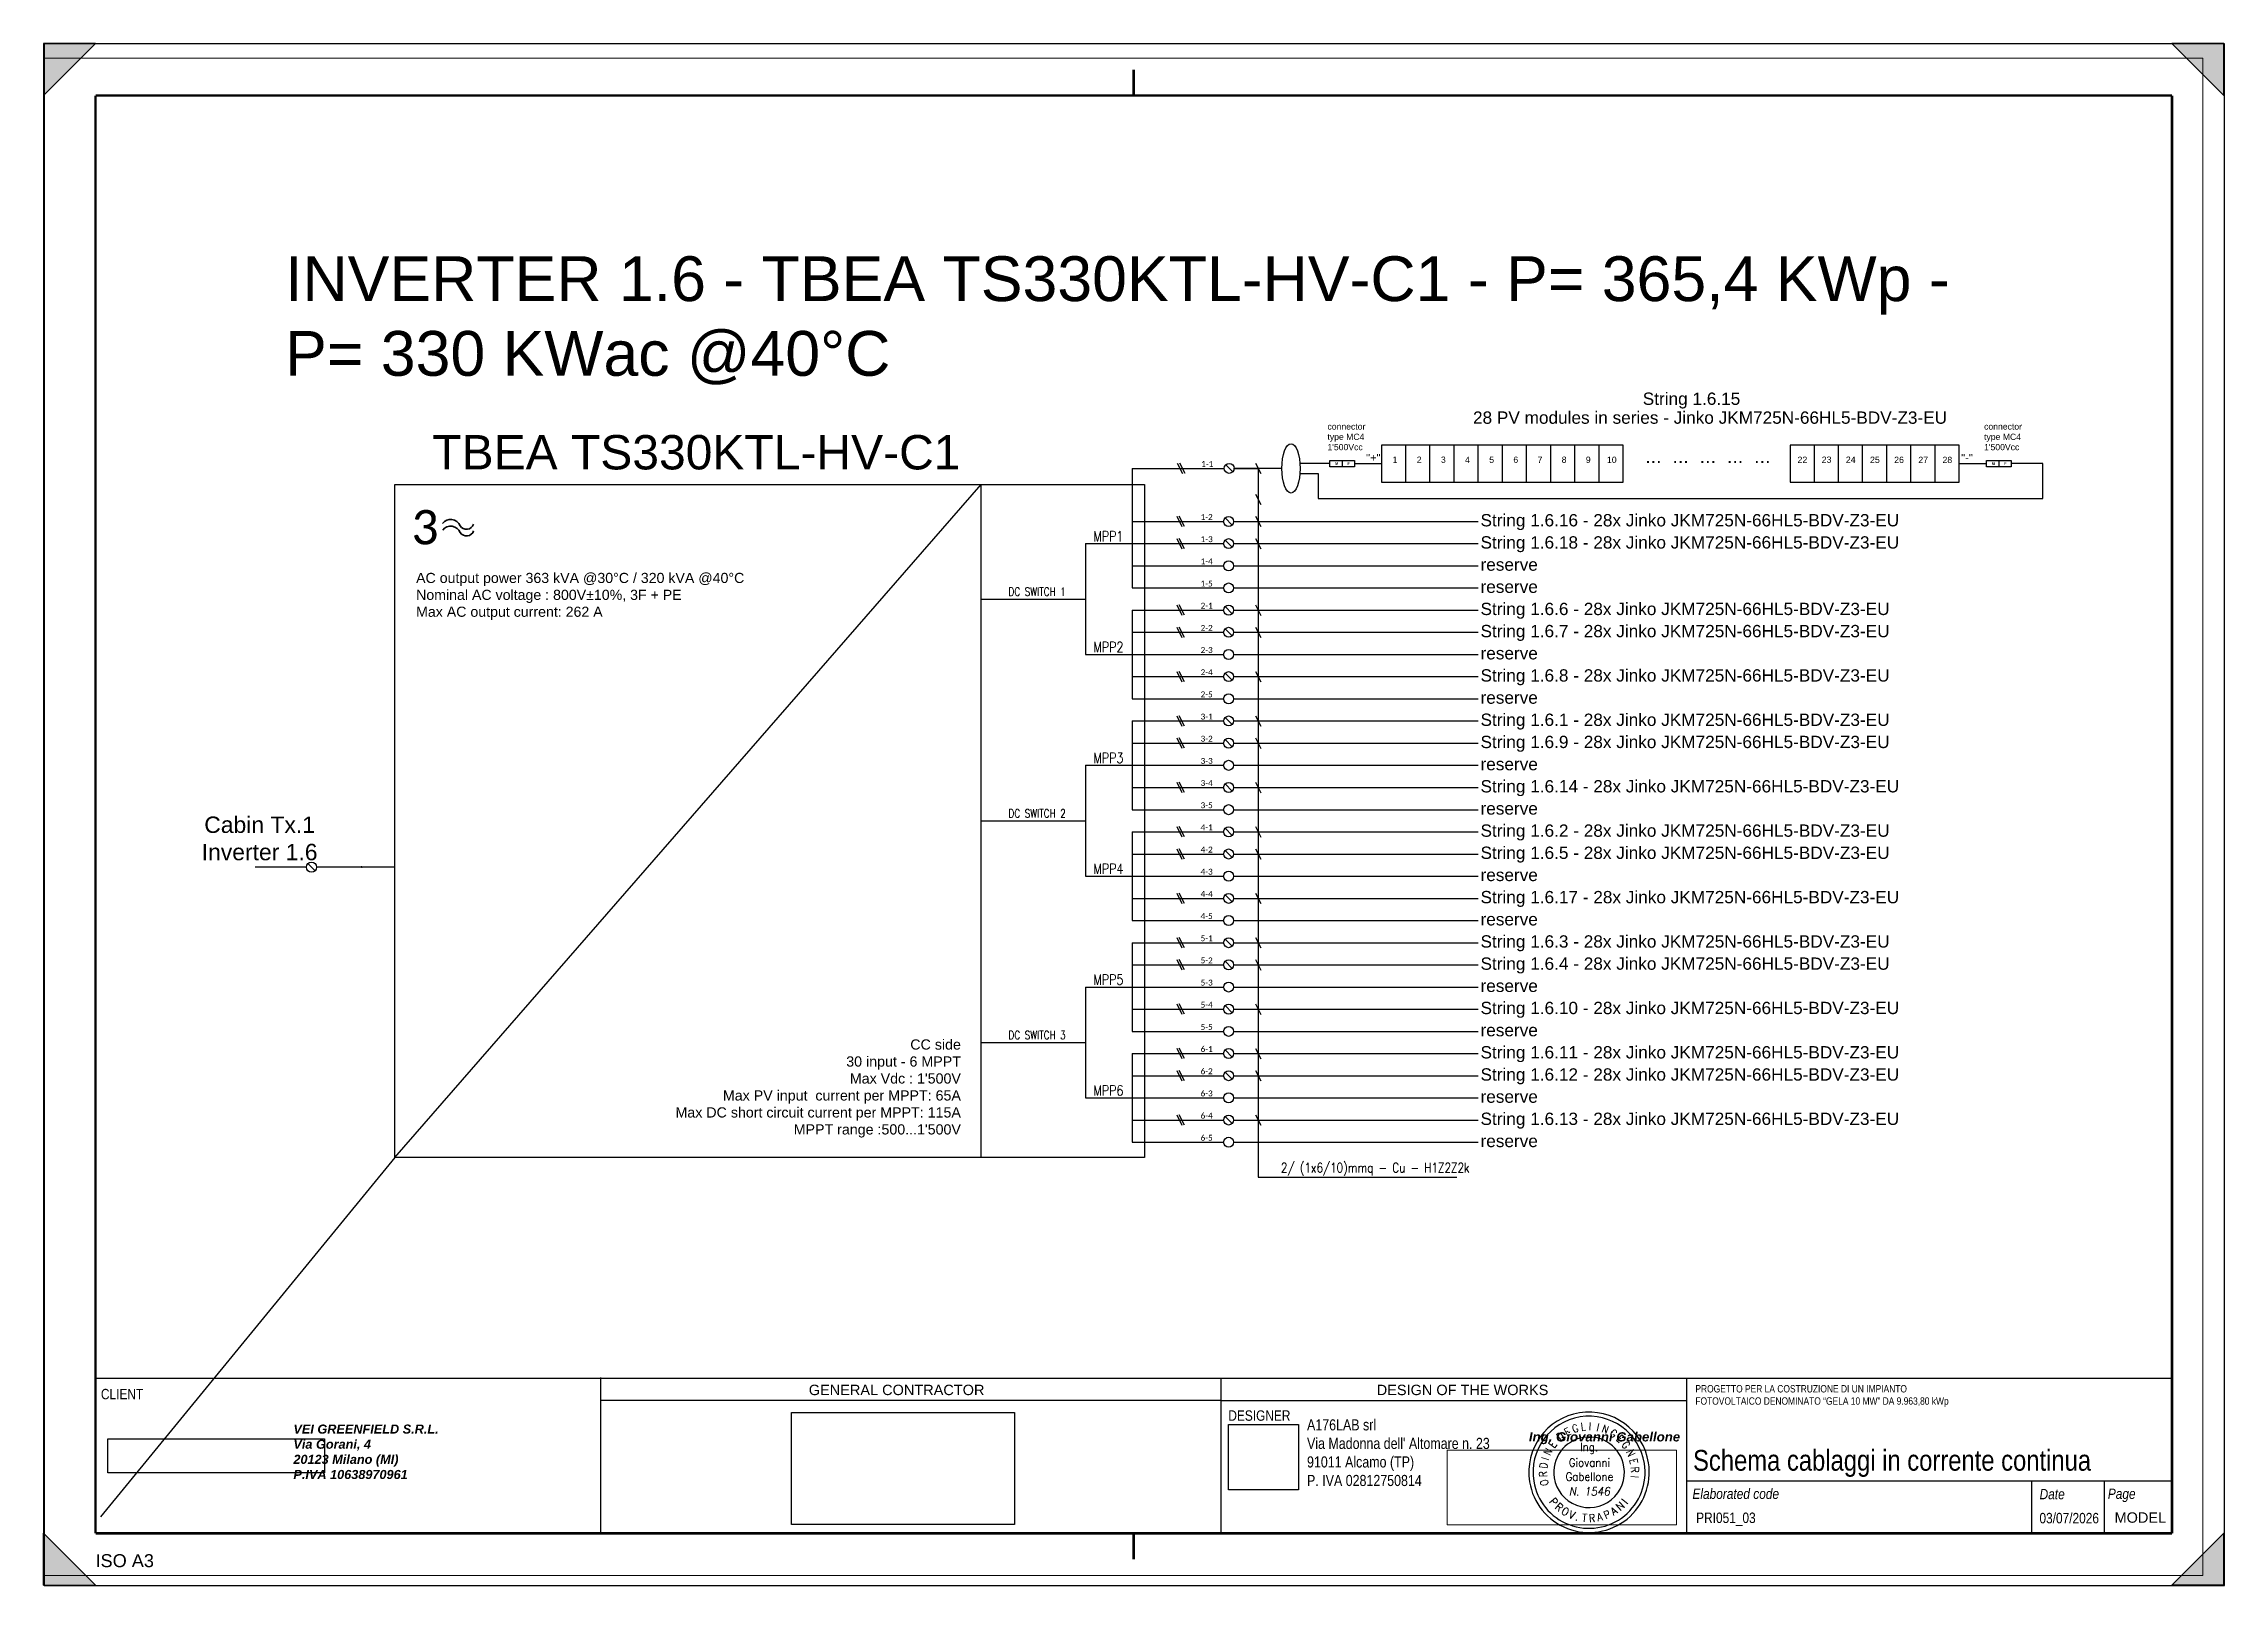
# Paper-space layout '1.6' of a CAD drawing. Header units: millimetres. Extents: x 2 to 422, y 0 to 297.
# The model-space entities are those that its viewports show. They can reach past a viewport. Long polylines and large blocks are cut down to what shows.
import ezdxf
from ezdxf.enums import TextEntityAlignment as Align

# ---------------------------------------------------------------- set-up
doc = ezdxf.new("R2010")
doc.units = ezdxf.units.MM
doc.header["$XCLIPFRAME"] = 2
doc.linetypes.add('CONTINUA', pattern=[0])
doc.linetypes.add('TRATTEGGIATA', pattern=[19.049999999999997, 12.7, -6.349999999999998])
for name, color, linetype in [('-Testi', 1, 'Continuous'), ('firme', 7, 'Continuous'), ('ISO Formato', 7, 'Continuous'), ('ISO FORMATO A3 SENZA TESTATA', 7, 'Continuous'), ('ISO LINEA DI TAGLIO', 253, 'Continuous'), ('ISO Testo', 7, 'Continuous'), ('testata', 7, 'CONTINUA'), ('TIMBRO', 153, 'Continuous'), ('TRATTEGGIATA', 40, 'TRATTEGGIATA')]:
    doc.layers.add(name, color=color, linetype=linetype)
doc.layers.add('Livello 1', color=7, linetype='Continuous', lineweight=0)
doc.styles.add('ARIAL', font='arial.ttf')
doc.styles.add('Formato ISO', font='arial.ttf')
doc.styles.add('Legend', font='calibri.ttf')
doc.styles.add('ROMANS', font='romans.shx', dxfattribs={"width": 0.8, "height": 0.2})
doc.styles.add('ROMANT', font='romant.shx', dxfattribs={"height": 0.2})
doc.styles.add('SIMPLEX', font='SIMPLEX', dxfattribs={"width": 0.8})
doc.styles.get("Standard").update_dxf_attribs({"font": 'arial.ttf'})
doc.styles.add('VALE', font='swissc.ttf')
picture_1 = doc.add_image_def('image1.jpg', size_in_pixel=(539, 175))
picture_2 = doc.add_image_def('image2.png', size_in_pixel=(565, 89))
picture_3 = doc.add_image_def('image3.png', size_in_pixel=(500, 251))
picture_4 = doc.add_image_def('image4.jpg', size_in_pixel=(1111, 1036))

# ---------------------------------------------------------------- blocks, each defined once
blk = doc.blocks.new('A$C63187F01')
at = {"layer": 'TIMBRO'}
for radius, start, end in [(1.15999999999999, 9.105136027296592, 189.1051360272949), (1.07999999999999, 9.105136027296592, 189.1051360272949), (0.679999999999991, 9.105136027296592, 189.1051360272949), (1.15999999999999, 189.1051360272949, 9.105136027296592), (1.07999999999999, 189.1051360272949, 9.105136027296592), (0.679999999999991, 189.1051360272949, 9.105136027296592)]:
    blk.add_arc((0, 0), radius, start, end, dxfattribs=at)
at = {"layer": 'TIMBRO', "style": 'ROMANT', "width": 0.85}
for s, rotation, p in [('E', 28.17592029116496, (-0.3824660734296117, 0.7140165983191907)), ('G', 17.52598430968996, (-0.2439220152376436, 0.772400188038816)), ('L', 7.090058753132115, (-0.0999777312645449, 0.803806228671547)), ('I', 358.7961288682809, (0.0170180748996245, 0.8098212056538756)), ('I', 348.6434814339645, (0.1594998227646158, 0.7941409236011197)), ('N', 339.280516534409, (0.2865722665468979, 0.7576122596989592)), ('N', 63.48437489733794, (-0.7247982432181193, 0.361617901420729)), ('E', 52.40714180735711, (-0.6418162093914364, 0.4941375854581338)), ('D', 38.61204339177493, (-0.505475523407938, 0.632925347284683)), ('G', 327.7755559631449, (0.4319221628173297, 0.685232256440969)), ('E', 317.1256199816696, (0.5511185261302673, 0.5936062416754027)), ('G', 306.4756840001942, (0.6513284743503789, 0.4815300805769171)), ('N', 294.9707234289304, (0.7342841281877384, 0.341945637626182)), ('R', 92.43304528897123, (-0.8092697948665675, -0.0343860308355062)), ('D', 81.56919470707903, (-0.8012468547890723, 0.1187580636865988)), ('I', 72.84733979689435, (-0.7739731119752964, 0.238884118223126)), ('E', 283.8934903389495, (0.7863024527493963, 0.1944953798943487)), ('R', 273.2435543574741, (0.8087024140580465, 0.0458301810675153)), ('O', 103.0829812704469, (-0.7889750302312581, -0.1833532156019828)), ('I', 264.307886566424, (0.8060060775601128, -0.0803380540972825))]:
    blk.add_text(s, height=0.15, rotation=rotation, dxfattribs=at).set_placement(p, align=Align.CENTER)
at = {"layer": 'TIMBRO', "style": 'ROMANS', "width": 0.9}
for s, p in [('Ing.', (1.313009079e-07, 0.4085925105044482)), ('Giovanni', (0.0075545987859016, 0.1075051202444968)), ('Gabellone', (0.007554585066373, -0.1638305355915151))]:
    blk.add_text(s, height=0.16, dxfattribs=at).set_placement(p, align=Align.CENTER)
at = {"layer": 'TIMBRO', "style": 'ROMANS', "oblique": 10, "width": 0.9}
blk.add_text('N. 1546', height=0.16, dxfattribs=at).set_placement((0.007554585066373, -0.4484680293613508), align=Align.CENTER)
at = {"layer": 'TIMBRO', "style": 'ROMANT', "text_generation_flag": 6, "width": 0.9}
for s, rotation, p in [('P', 129.9701413897099, (-0.73572414304485, -0.6166927803541284)), ('R', 139.5111729515321, (-0.623327763049133, -0.7301112927575844)), ('O', 148.8609498648018, (-0.4964321285984569, -0.8216782470621808)), ('V', 158.2107267780695, (-0.3563462401526749, -0.8914131237137182)), ('T', 174.3802347924072, (-0.0940091668817331, -0.9553859306804637)), ('R', 183.7300117056766, (0.0624528102228794, -0.9579664119870015)), ('A', 193.4622252675087, (0.2234920665997322, -0.933622673335947)), ('P', 203.0032568293325, (0.3751521134961706, -0.8836633361973014)), ('A', 212.5442883911549, (0.5164333161652053, -0.8092568380647691)), ('N', 222.6586311643547, (0.6505237136199185, -0.705987888010924)), ('I', 230.858393287566, (0.7445646931580825, -0.605989618477409)), ('.', 165.069514478294, (-0.2473410615262708, -0.9275895640222842))]:
    blk.add_text(s, height=0.15, rotation=rotation, dxfattribs=at).set_placement(p, align=Align.CENTER)
blk = doc.blocks.new('TESTATA_ORIZ')
for points in [[(-0.0699676079475467, 29.90025059768198), (400.149622289405, 29.90025059768198)], [(97.1902921321962, 30.02336188326467), (97.1902921321962, -0.0177559400219707)], [(216.7129702017337, 29.90025059768198), (216.7129702017337, 0)], [(306.4132899808174, 29.95782913373592), (306.4132899808174, -0.0373489915230039)], [(216.7129702017337, 25.58466010262339), (97.1902921321962, 25.58466010262339)], [(216.7129702017337, 25.58466010262339), (306.4132899808174, 25.58466010262339)], [(306.4132899808174, 10.09393447839386), (399.9946335071397, 10.09393447839386)], [(372.8528758033935, 10.06120158330736), (372.8528758033935, -0.0017945035822322)], [(386.8552724335677, 10.09393447839386), (386.8552724335677, 0)]]:
    blk.add_lwpolyline(points)
blk.add_lwpolyline([(0, 29.90025059768198), (400, 29.90025059768198), (400, 0), (0, 0)], close=True)
at = {"layer": 'firme', "xscale": 10, "yscale": 10, "zscale": 10}
blk.add_blockref('A$C63187F01', (287.6416002064349, 11.75734535063213), dxfattribs=at)
at = {"char_height": 2, "attachment_point": 1, "style": 'VALE'}
for s, width, insert in [('\\pxql;CLIENT', 62.13257653758773, (0.9716305739987092, 27.82619541131167)), ('\\pxql;DESIGNER', 62.13257653758773, (218.152149374866, 23.68897433024338)), ('\\pxql;{\\fSwis721 Cn BT|b0|i1|c0|p34;Elaborated code}', 57.42921800797819, (307.5581105855974, 8.620199347302531)), ('\\pxql;{\\fSwis721 Cn BT|b0|i1|c0|p34;Date}', 57.42921800797819, (374.4343936400085, 8.559032495573973)), ('\\pxql;{\\fSwis721 Cn BT|b0|i1|c0|p34;Page}', 57.42921800797819, (387.5775412735152, 8.620199347302531))]:
    blk.add_mtext_dynamic_manual_height_columns(s, width=width, gutter_width=25, heights=[8.879778938413974], dxfattribs=dict(at, insert=insert))
at = {"attachment_point": 4, "style": 'VALE'}
for s, insert, char_height, width in [('{\\f@Arial Unicode MS|b0|i0|c0|p34;GENERAL CONTRACTOR}', (137.3333100181189, 27.61036141397017), 2, 62.13257653758773), ('{\\f@Arial Unicode MS|b0|i0|c0|p34;DESIGN OF THE WORKS}', (246.743246528662, 27.61036141397017), 2, 62.13257653758773), ('{\\H0.83333x;\\C250;\\c1710618;PROGETTO PER LA COSTRUZIONE DI UN IMPIANTO\\PFOTOVOLTAICO DENOMINATO “GELA 10 MW” DA 9.963,80 kWp}', (308.1288091407623, 26.45304518701414), 1.7, 96.45484136060873)]:
    blk.add_mtext(s, dxfattribs=dict(at, insert=insert, char_height=char_height, width=width))
at = {"insert": (388.8723227745414, 3.023095414783931), "char_height": 2, "attachment_point": 4}
blk.add_mtext('MODEL', dxfattribs=at)
at = {"style": 'VALE'}
for tag, height, p in [('TITOLO_ELABORATO', 4, (307.6799596854908, 14.06286495316817)), ('EL', 2, (308.2763400574549, 2.988306874538372)), ('DATA1', 2, (374.4038837955039, 2.927140022809808))]:
    blk.add_attdef(tag, text='', height=height, dxfattribs=at).set_placement(p, align=Align.MIDDLE_LEFT)
at = {"layer": 'Livello 1'}
for s, insert, char_height, attachment_point in [('\\pxql;{\\fArial|b1|i1|c0|p34;\\H0.58333x;\\C250;\\c1710618;VEI GREENFIELD S.R.L.\\PVia Gorani, 4\\P20123 Milano (MI)\\PP.IVA 10638970961}', (52.04005891364793, 20.95944437869185), 3, 2), ('{\\fArial|b1|i1|c0|p34;\\H11.83894x;\\W1.02632;Ing. Giovanni Gabellone}', (276.05221707422, 17.16431292448878), 0.15, 7)]:
    blk.add_mtext(s, dxfattribs=dict(at, insert=insert, char_height=char_height, attachment_point=attachment_point))
at = {"layer": 'testata', "linetype": 'CONTINUA', "lineweight": 25, "insert": (258.7298298923781, 15.52275412109771), "char_height": 3, "width": 50.83305338474382, "attachment_point": 5, "style": 'ARIAL'}
blk.add_mtext("\\pxql;{\\H0.71429x;\\W0.8;A176LAB srl\\PVia Madonna dell' Altomare n. 23\\P91011 Alcamo (TP)\\PP. IVA 02812750814}", dxfattribs=at)
image = blk.add_image(picture_3, insert=(134.0290691254413, 1.710914103838149), size_in_units=(42.92731988865225, 21.549514584103427))
image.dxf.flags = 7
image = blk.add_image(picture_2, insert=(2.286596279577508, 11.651344692531), size_in_units=(41.74781706432985, 6.5762048119032945))
image.set_boundary_path([(-0.5, -0.5), (564.5, 88.49999999999999)])
image.dxf.clipping = 0
image = blk.add_image(picture_4, insert=(218.2123042816674, 8.373210778518114), size_in_units=(13.48003219349629, 12.570039021118054))
image.dxf.flags = 7
at = {"color": 7, "lineweight": 0, "true_color": 0xffffff}
image = blk.add_image(picture_1, insert=(260.2868776868563, 1.650954984690542), size_in_units=(44.21120616239327, 14.354287715062734), dxfattribs=at)
image.set_boundary_path([(-0.5, -0.5), (538.4999999999999, 174.5)])
image.dxf.clipping = 0
blk = doc.blocks.new('*U100')
at = {"layer": 'ISO Testo'}
h = blk.add_hatch(color=256, dxfattribs=at)
h.paths.add_polyline_path([(420.0000090385009, 297.0325926260448), (410.000009038501, 297.0325926260448), (420.0000090385009, 287.0325926260448)])
h.paths.add_polyline_path([(420.0000090385009, 10.03259262604479), (410.000009038501, 0.0325926260447886), (420.0000090385009, 0.0325926260447886)])
h.paths.add_polyline_path([(9.0385010481e-06, 10.03259262604479), (9.0385010481e-06, 0.0325926260447886), (10.00000903850104, 0.0325926260447886)])
h.paths.add_polyline_path([(10.00000903850104, 297.0325926260448), (9.0385010481e-06, 297.0325926260448), (9.0385010481e-06, 287.0325926260448)])
at = {"layer": 'ISO Formato', "const_width": 0.5}
for points in [[(210.0000090385011, 287.0325926260448), (10.00000903850104, 287.0325926260448)], [(10.00000903850104, 287.0325926260448), (10.00000903850104, 10.03259262604479)], [(10.00000903850104, 10.03259262604479), (210.0000090385011, 10.03259262604479)]]:
    blk.add_lwpolyline(points, dxfattribs=at)
at = {"layer": 'ISO FORMATO A3 SENZA TESTATA', "const_width": 0.5}
for points in [[(210.0000090385011, 287.0325926260448), (410.000009038501, 287.0325926260448)], [(410.000009038501, 287.0325926260448), (410.000009038501, 10.03259262604479)], [(410.000009038501, 10.03259262604479), (210.0000090385011, 10.03259262604479)]]:
    blk.add_lwpolyline(points, dxfattribs=at)
at = {"layer": 'ISO LINEA DI TAGLIO'}
blk.add_lwpolyline([(0.0974469984366806, -1.8687860575e-06), (420.1012052352025, -1.8687860575e-06), (420.1012052352025, 297.0122579247036), (0.0974469984366806, 297.0122579247036)], close=True, dxfattribs=at)
at = {"layer": 'ISO Testo'}
for p, q in [((9.0385010481e-06, 297.0325926260448), (9.0385010481e-06, 287.0325926260448)), ((10.00000903850104, 297.0325926260448), (9.0385010481e-06, 297.0325926260448)), ((10.00000903850104, 297.0325926260448), (9.0385010481e-06, 287.0325926260448)), ((420.0000090385009, 297.0325926260448), (410.000009038501, 297.0325926260448)), ((420.0000090385009, 287.0325926260448), (410.000009038501, 297.0325926260448)), ((420.0000090385009, 287.0325926260448), (420.0000090385009, 297.0325926260448)), ((9.0385010481e-06, 0.0325926260447886), (9.0385010481e-06, 10.03259262604479)), ((9.0385010481e-06, 10.03259262604479), (10.00000903850104, 0.0325926260447886)), ((410.000009038501, 0.0325926260447886), (420.0000090385009, 10.03259262604479)), ((420.0000090385009, 0.0325926260447886), (420.0000090385009, 10.03259262604479)), ((9.0385010481e-06, 0.0325926260447886), (10.00000903850104, 0.0325926260447886)), ((420.0000090385009, 0.0325926260447886), (410.000009038501, 0.0325926260447886))]:
    blk.add_line(p, q, dxfattribs=at)
at = {"layer": 'ISO Testo', "const_width": 0.5}
for points in [[(210.0000090385011, 287.0325926260448), (210.0000090385011, 292.0325926260448)], [(210.0000090385011, 10.03259262604479), (210.0000090385011, 5.032592626044788)]]:
    blk.add_lwpolyline(points, dxfattribs=at)
at = {"layer": 'ISO Testo', "style": 'Formato ISO'}
blk.add_text('ISO A3', height=2.5, dxfattribs=at).set_placement((10.00000903850104, 3.512349110778814))
blk = doc.blocks.new('P00102')
at = {"color": 1, "linetype": 'ByBlock', "lineweight": 25}
for p, q in [((0.0185414473933605, 3.62500173526314), (-3.581458552606548, -3.574998264736676)), ((1.818541447393428, 3.62500173526314), (-1.78145855260648, -3.574998264736676)), ((3.618541447393609, 3.62500173526314), (0.0185414473934742, -3.574998264736676))]:
    blk.add_line(p, q, dxfattribs=at)
blk = doc.blocks.new('P00')
at = {"color": 1}
for points in [[(-18.69457844420282, 25.69178981461047), (6.820592160970078, -25.33855139573532)], [(19.57817746355653, -25.33855139573532), (-5.93699314161455, 25.69178981461047)]]:
    blk.add_lwpolyline(points, dxfattribs=at)

msp = doc.modelspace()

# ---------------------------------------------------------------- linework, layer by layer
for points in [[(93306.0779532783, 163644.287454484), (93306.0779532783, 163461.9170672172), (94491.84931087436, 163461.9170672172), (94491.84931087436, 163643.7611349596), (93306.0779532783, 163643.7611349596)], [(93424.65508903791, 163461.9170672172), (93424.65508903791, 163643.7611349596)], [(93543.2322247975, 163461.653907455), (93543.2322247975, 163643.4979751974)], [(93661.8093605571, 163461.3907476927), (93661.8093605571, 163643.2348154352)], [(93780.38649631671, 163461.9170672172), (93780.38649631671, 163643.7611349596)], [(93898.96363207632, 163461.653907455), (93898.96363207632, 163643.4979751974)], [(94017.54076783593, 163461.3907476927), (94017.54076783593, 163643.2348154352)], [(94136.11790359551, 163461.9170672172), (94136.11790359551, 163643.7611349596)], [(94254.69503935512, 163461.653907455), (94254.69503935512, 163643.4979751974)], [(94373.27217511473, 163461.3907476927), (94373.27217511473, 163643.2348154352)], [(95311.84931087434, 163644.287454484), (95311.84931087434, 163461.9170672172), (96141.88926119155, 163461.9170672172), (96141.88926119155, 163643.7611349596), (95311.84931087434, 163643.7611349596)], [(95430.42644663394, 163461.9170672172), (95430.42644663394, 163643.7611349596)], [(95549.00358239352, 163461.653907455), (95549.00358239352, 163643.4979751974)], [(95667.58071815314, 163461.3907476927), (95667.58071815314, 163643.2348154352)], [(95786.15785391274, 163461.9170672172), (95786.15785391274, 163643.7611349596)], [(95904.73498967233, 163461.653907455), (95904.73498967233, 163643.4979751974)], [(95904.73498967233, 163461.653907455), (95904.73498967233, 163643.4979751974)], [(96023.31212543194, 163461.3907476927), (96023.31212543194, 163643.2348154352)], [(96023.31212543194, 163461.3907476927), (96023.31212543194, 163643.2348154352)], [(96141.88926119155, 163461.9170672172), (96141.88926119155, 163643.7611349596)], [(92081.2, 163529.8734797899), (92081.2, 162942.7452359462)], [(92575.5280928436, 163512.4876597593), (92540.75645278231, 163547.2592998206)], [(92579.82677697382, 163529.8734797899), (92699.82677697383, 163529.8734797899), (92699.82677697383, 160050.427001942)], [(92687.06919167124, 163555.3886503952), (92712.58436227642, 163504.3583091847)], [(92687.06919167124, 163555.3886503952), (92712.58436227642, 163504.3583091847)], [(93112.56614566989, 163568.449076063), (93112.56614566989, 163537.7554456382)], [(93173.20168132278, 163553.1022608506), (93306.0779532783, 163553.1022608506)], [(96142.37699600488, 163553.1022608506), (96275.2532679604, 163553.1022608506)], [(96335.8888036133, 163568.449076063), (96335.8888036133, 163537.7554456382)], [(88462.31285879033, 160146.8455402219), (91340.58218751867, 163451.218536011)], [(91340.58218751867, 160146.8455402219), (91340.58218751867, 163451.218536011)], [(92687.06919167122, 163403.6174314558), (92712.58436227642, 163352.5870902454)], [(92572.62533452416, 163251.8771845939), (92537.85369446287, 163286.6488246551)], [(92687.06919167122, 163294.7781752297), (92712.58436227642, 163243.7478340193)], [(91853, 163160.4237483984), (92081.2, 163160.4237483984)], [(91853, 163160.4237483984), (91853, 162616.227467268)], [(92572.62533452416, 163143.0379283678), (92537.85369446287, 163177.809568429)], [(92687.06919167122, 163185.9389190037), (92712.58436227642, 163134.9085777932)], [(91340.58218751867, 162888.3256078332), (91852.99999999999, 162888.3256078332)], [(92081.2, 162833.9059797202), (92081.2, 162398.5489548159)], [(92572.62533452416, 162816.5201596896), (92537.85369446287, 162851.2917997508)], [(92687.06919167122, 162859.4211503254), (92712.58436227642, 162808.390809115)], [(92572.62533452416, 162707.6809034635), (92537.85369446287, 162742.4525435247)], [(92687.06919167122, 162750.5818940993), (92712.58436227642, 162699.5515528889)], [(91853, 162616.227467268), (92081.2, 162616.227467268)], [(92572.62533452416, 162490.0023910113), (92537.85369446287, 162524.7740310725)], [(92687.06919167122, 162532.9033816471), (92712.58436227642, 162481.8730404368)], [(92572.62533452416, 162272.3238785591), (92537.85369446287, 162307.0955186204)], [(92687.06919167122, 162315.2248691949), (92712.58436227642, 162264.1945279845)], [(92081.2, 162289.7096985898), (92081.2, 161854.3526736854)], [(92572.62533452416, 162163.484622333), (92537.85369446287, 162198.2562623943)], [(92687.06919167122, 162206.3856129688), (92712.58436227642, 162155.3552717585)], [(91853, 162072.0311861376), (92081.2, 162072.0311861376)], [(91853, 162072.0311861376), (91853, 161527.8349050071)], [(92572.62533452416, 161945.8061098809), (92537.85369446287, 161980.5777499421)], [(92687.06919167122, 161988.7071005167), (92712.58436227642, 161937.6767593063)], [(91340.58218751867, 161799.9330455723), (91852.99999999999, 161799.9330455723)], [(92572.62533452416, 161728.1275974287), (92537.85369446287, 161762.8992374899)], [(92687.06919167122, 161771.0285880645), (92712.58436227642, 161719.9982468541)], [(92081.2, 161745.5134174593), (92081.2, 161310.156392555)], [(92572.62533452416, 161619.2883412027), (92537.85369446287, 161654.0599812638)], [(92687.06919167122, 161662.1893318384), (92712.58436227642, 161611.1589906281)], [(88070.44726401697, 161554.677066225), (88035.67562395569, 161589.4487062863)], [(88462.31285879033, 161572.0628862556), (88077.64870646666, 161572.0628862556)], [(91853, 161527.8349050071), (92081.2, 161527.8349050071)], [(92687.06919167122, 161444.5108193863), (92712.58436227642, 161393.4804781759)], [(92572.62533452416, 161401.6098287505), (92537.85369446287, 161436.3814688117)], [(92687.06919167122, 161226.8323069341), (92712.58436227642, 161175.8019657237)], [(92081.2, 161201.3171363289), (92081.2, 160765.9601114245)], [(92572.62533452416, 161183.9313162983), (92537.85369446287, 161218.7029563595)], [(92687.06919167122, 161117.9930507081), (92712.58436227642, 161066.9627094976)], [(92572.62533452416, 161075.0920600722), (92537.85369446287, 161109.8637001334)], [(91853, 160983.6386238767), (92081.2, 160983.6386238767)], [(91853, 160983.6386238767), (91853, 160439.4423427463)], [(92572.62533452416, 160857.4135476201), (92537.85369446287, 160892.1851876813)], [(92687.06919167122, 160900.3145382558), (92712.58436227642, 160849.2841970454)], [(91340.58218751867, 160711.5404833115), (91852.99999999999, 160711.5404833115)], [(92081.2, 160657.1208551985), (92081.2, 160221.7638302941)], [(92572.62533452416, 160639.7350351679), (92537.85369446287, 160674.5066752291)], [(92687.06919167122, 160682.6360258037), (92712.58436227642, 160631.6056845933)], [(92572.62533452416, 160530.8957789418), (92537.85369446287, 160565.667419003)], [(92687.06919167122, 160573.7967695776), (92712.58436227642, 160522.7664283672)], [(91853, 160439.4423427463), (92081.2, 160439.4423427463)], [(92572.62533452416, 160313.2172664896), (92537.85369446287, 160347.9889065508)], [(92687.06919167122, 160356.1182571255), (92712.58436227642, 160305.0879159151)], [(92699.82677697383, 160050.427001942), (93674.82677697383, 160050.427001942)]]:
    msp.add_lwpolyline(points)
at = {"color": 40, "linetype": 'Continuous'}
for points in [[(92081.2, 163529.8734797899), (92533.55227281294, 163529.8734797899)], [(92081.2, 163269.2630046245), (92530.64951449349, 163269.2630046245)], [(92579.8295144935, 163269.2630046245), (93780.31201643588, 163269.2630046245)], [(92081.2, 163160.4237483984), (92530.64951449349, 163160.4237483984)], [(92579.8295144935, 163160.4237483984), (93780.31201643588, 163160.4237483984)], [(92081.2, 162833.9059797202), (92530.64951449349, 162833.9059797202)], [(92579.8295144935, 162833.9059797202), (93780.31201643588, 162833.9059797202)], [(92081.2, 162725.0667234941), (92530.64951449349, 162725.0667234941)], [(92579.8295144935, 162725.0667234941), (93780.31201643588, 162725.0667234941)], [(92081.2, 162507.3882110419), (92530.64951449349, 162507.3882110419)], [(92579.8295144935, 162507.3882110419), (93780.31201643588, 162507.3882110419)], [(92081.2, 162289.7096985898), (92530.64951449349, 162289.7096985898)], [(92579.8295144935, 162289.7096985898), (93780.31201643588, 162289.7096985898)], [(92081.2, 162180.8704423636), (92530.64951449349, 162180.8704423636)], [(92579.8295144935, 162180.8704423636), (93780.31201643588, 162180.8704423636)], [(92081.2, 161963.1919299115), (92530.64951449349, 161963.1919299115)], [(92579.8295144935, 161963.1919299115), (93780.31201643588, 161963.1919299115)], [(92081.2, 161745.5134174593), (92530.64951449349, 161745.5134174593)], [(92579.8295144935, 161745.5134174593), (93780.31201643588, 161745.5134174593)], [(92081.2, 161636.6741612332), (92530.64951449349, 161636.6741612332)], [(92579.8295144935, 161636.6741612332), (93780.31201643588, 161636.6741612332)], [(92081.2, 161418.9956487811), (92530.64951449349, 161418.9956487811)], [(92579.8295144935, 161418.9956487811), (93780.31201643588, 161418.9956487811)], [(92579.8295144935, 161201.3171363289), (93780.31201643588, 161201.3171363289)], [(92579.8295144935, 161092.4778801028), (93780.31201643588, 161092.4778801028)], [(92579.8295144935, 160874.7993676506), (93780.31201643588, 160874.7993676506)], [(92579.8295144935, 160657.1208551985), (93780.31201643588, 160657.1208551985)], [(92579.8295144935, 160548.2815989724), (93780.31201643588, 160548.2815989724)], [(92579.8295144935, 160330.6030865202), (93780.31201643588, 160330.6030865202)]]:
    msp.add_lwpolyline(points, dxfattribs=at)
at = {"color": 40}
for points in [[(92816.46758333335, 163529.8734797899), (92582.73227281294, 163529.8734797899)], [(92906.24790516486, 163554.8734797899), (93051.15267145495, 163554.8734797899)], [(92906.24790516486, 163504.8734797899), (92994.6775024454, 163504.8734797899), (92994.6775024454, 163382.793641546), (96551.64880285243, 163382.793641546), (96551.48743662464, 163553.1022608506), (96396.5243392662, 163553.1022608506)]]:
    msp.add_lwpolyline(points, dxfattribs=at)
for points in [[(93051.93061001698, 163568.449076063), (93173.20168132278, 163568.449076063), (93173.20168132278, 163537.7554456382), (93051.93061001698, 163537.7554456382)], [(96275.2532679604, 163568.449076063), (96396.5243392662, 163568.449076063), (96396.5243392662, 163537.7554456382), (96275.2532679604, 163537.7554456382)], [(88462.31285879033, 163451.218536011), (92142.36127245454, 163451.218536011), (92142.36127245454, 160146.8455402219), (88462.31285879033, 160146.8455402219)]]:
    msp.add_lwpolyline(points, close=True)
at = {"color": 8, "linetype": 'Continuous'}
for points in [[(92081.2, 163051.5844921723), (92530.64951449349, 163051.5844921723)], [(92579.8295144935, 163051.5844921723), (93780.31201643588, 163051.5844921723)], [(92081.2, 162942.7452359462), (92530.64951449349, 162942.7452359462)], [(92579.8295144935, 162942.7452359462), (93780.31201643588, 162942.7452359462)], [(92081.2, 162616.227467268), (92530.64951449349, 162616.227467268)], [(92579.8295144935, 162616.227467268), (93780.31201643588, 162616.227467268)], [(92081.2, 162398.5489548159), (92530.64951449349, 162398.5489548159)], [(92579.8295144935, 162398.5489548159), (93780.31201643588, 162398.5489548159)], [(92081.2, 162072.0311861376), (92530.64951449349, 162072.0311861376)], [(92579.8295144935, 162072.0311861376), (93780.31201643588, 162072.0311861376)], [(92081.2, 161854.3526736854), (92530.64951449349, 161854.3526736854)], [(92579.8295144935, 161854.3526736854), (93780.31201643588, 161854.3526736854)], [(92081.2, 161527.8349050071), (92530.64951449349, 161527.8349050071)], [(92579.8295144935, 161527.8349050071), (93780.31201643588, 161527.8349050071)], [(92081.2, 161310.156392555), (92530.64951449349, 161310.156392555)], [(92579.8295144935, 161310.156392555), (93780.31201643588, 161310.156392555)], [(92081.2, 160983.6386238767), (92530.64951449349, 160983.6386238767)], [(92579.8295144935, 160983.6386238767), (93780.31201643588, 160983.6386238767)], [(92081.2, 160765.9601114245), (92530.64951449349, 160765.9601114245)], [(92579.8295144935, 160765.9601114245), (93780.31201643588, 160765.9601114245)], [(92081.2, 160439.4423427463), (92530.64951449349, 160439.4423427463)], [(92579.8295144935, 160439.4423427463), (93780.31201643588, 160439.4423427463)], [(92081.2, 160221.7638302941), (92530.64951449349, 160221.7638302941)], [(92579.8295144935, 160221.7638302941), (93780.31201643588, 160221.7638302941)]]:
    msp.add_lwpolyline(points, dxfattribs=at)
at = {"color": 4}
msp.add_lwpolyline([(88028.47418150603, 161572.0628862556), (87776.32062109008, 161572.0628862556)], dxfattribs=at)
at = {"color": 7}
for centre in [(92558.14227281295, 163529.8734797899), (92555.23951449349, 163269.2630046245), (92555.23951449349, 163160.4237483984), (92555.23951449349, 162833.9059797202), (92555.23951449349, 162725.0667234941), (92555.23951449349, 162507.3882110419), (92555.23951449349, 162289.7096985898), (92555.23951449349, 162180.8704423636), (92555.23951449349, 161963.1919299115), (92555.23951449349, 161745.5134174593), (92555.23951449349, 161636.6741612332), (92555.23951449349, 161418.9956487811), (92555.23951449349, 161201.3171363289), (92555.23951449349, 161092.4778801028), (92555.23951449349, 160874.7993676506), (92555.23951449349, 160657.1208551985), (92555.23951449349, 160548.2815989724), (92555.23951449349, 160330.6030865202)]:
    msp.add_circle(centre, 24.59, dxfattribs=at)
at = {"color": 8}
for centre in [(92555.23951449349, 163051.5844921723), (92555.23951449349, 162942.7452359462), (92555.23951449349, 162616.227467268), (92555.23951449349, 162398.5489548159), (92555.23951449349, 162072.0311861376), (92555.23951449349, 161854.3526736854), (92555.23951449349, 161527.8349050071), (92555.23951449349, 161310.156392555), (92555.23951449349, 160983.6386238767), (92555.23951449349, 160765.9601114245), (92555.23951449349, 160439.4423427463), (92555.23951449349, 160221.7638302941)]:
    msp.add_circle(centre, 24.59, dxfattribs=at)
msp.add_circle((88053.06144398633, 161572.0628862556), 24.58726248030871)
at = {"lineweight": 35}
for centre, radius, start, end in [((88735.8963214802, 163228.7123058284), 50.10158679896896, 22.57714482321823, 141.9873610374973), ((88736.68250298694, 163195.8204133665), 50.10158679897022, 22.57714482321823, 141.9873610374973), ((88813.10980907312, 163267.2854924432), 36.4958631825816, 211.9962466631755, 342.6174202888712), ((88813.89599057984, 163234.3935999812), 36.49586318257663, 211.9962466631755, 342.6174202888712)]:
    msp.add_arc(centre, radius, start, end, dxfattribs=at)
msp.add_ellipse((92861.3577442491, 163529.8734797899), major_axis=(0, -121.0803726117519), ratio=0.370746801875944)
at = {"layer": 'Defpoints', "color": 1}
msp.add_line((88462.31285879033, 160146.8455402219), (87016.84794279355, 158382.9891258013), dxfattribs=at)
msp.add_lwpolyline([(86466.08973945247, 165834.1702735313), (98527.55510214753, 165834.1702735313), (98527.55510214753, 158046.7553102739), (86466.08973945247, 158046.7553102739)], close=True, dxfattribs=at)
at = {"layer": 'TRATTEGGIATA', "color": 40, "linetype": 'Continuous', "ltscale": 0.5}
for points in [[(92081.2, 161201.3171363289), (92530.64951449349, 161201.3171363289)], [(92081.2, 161092.4778801028), (92530.64951449349, 161092.4778801028)], [(92081.2, 160874.7993676506), (92530.64951449349, 160874.7993676506)], [(92081.2, 160657.1208551985), (92530.64951449349, 160657.1208551985)], [(92081.2, 160548.2815989724), (92530.64951449349, 160548.2815989724)], [(92081.2, 160330.6030865202), (92530.64951449349, 160330.6030865202)]]:
    msp.add_lwpolyline(points, dxfattribs=at)

# ---------------------------------------------------------------- block references
for name, p in [('P00', (92321.8218410398, 163530.0506807734)), ('P00', (92318.91908272039, 163269.440205608)), ('P00', (92318.91908272039, 163160.6009493819)), ('P00', (92318.91908272039, 162834.0831807037)), ('P00', (92318.91908272039, 162725.2439244776)), ('P00', (92318.91908272039, 162507.5654120255)), ('P00', (92318.91908272039, 162289.8868995732)), ('P00', (92318.91908272039, 162181.0476433472)), ('P00', (92318.91908272039, 161963.369130895)), ('P00', (92318.91908272039, 161745.6906184428)), ('P00', (92318.91908272039, 161636.8513622167)), ('P00102', (88297.85333343955, 161571.8856852721)), ('P00', (92318.91908272039, 161419.1728497646)), ('P00', (92318.91908272039, 161201.4943373124)), ('P00', (92318.91908272039, 161092.6550810863)), ('P00', (92318.91908272039, 160874.9765686341)), ('P00', (92318.91908272039, 160657.298056182)), ('P00', (92318.91908272039, 160548.4587999559)), ('P00', (92318.91908272039, 160330.7802875037))]:
    msp.add_blockref(name, p)

# ---------------------------------------------------------------- texts
at = {"layer": '-Testi', "color": 7, "attachment_point": 5, "style": 'SIMPLEX'}
for s, insert, char_height, width in [('MPP1', (91964.8996779914, 163196.7136184267), 50, 54.43236395770274), ('DC SWITCH 1', (91615.0702974042, 162924.6154778615), 40, 391.7310769769952), ('MPP2', (91964.8996779914, 162652.5173372963), 50, 54.43236395770274), ('MPP3', (91964.8996779914, 162108.3210561659), 50, 54.43236395770274), ('DC SWITCH 2', (91615.0702974042, 161836.2229156006), 40, 391.7310769769952), ('MPP4', (91964.8996779914, 161564.1247750355), 50, 54.43236395770274), ('MPP5', (91964.8996779914, 161019.928493905), 50, 54.43236395770274), ('DC SWITCH 3', (91615.0702974042, 160747.8303533398), 40, 391.7310769769952), ('MPP6', (91964.8996779914, 160475.7322127746), 50, 54.43236395770274), ('2/ (1x6/10)mmq - Cu - H1Z2Z2k', (93274.95899619818, 160089.0471959505), 46.62125793982331, 1811.153034310845)]:
    msp.add_mtext(s, dxfattribs=dict(at, insert=insert, char_height=char_height, width=width))
for s, insert, char_height, width, attachment_point in [('INVERTER 1.6 - TBEA TS330KTL-HV-C1 - P= 365,4 KWp - P= 330 KWac @40°C', (87923.13151387793, 164571.1530570566), 220, 8459.92081239587, 1), ('28 PV modules in series - Jinko JKM725N-66{\\C7;HL5-BD}V-Z3-EU', (93754.66926663154, 163809.3184071606), 60.44320266841616, 2681.977403692902, 1), ('TBEA TS330KTL-HV-C1', (88645.64532830426, 163693.4297163469), 168.7039978620646, 3487.591366341201, 1), ("connector type MC4\\P1'500Vcc", (93040.28810781369, 163750.6229730185), 30.34407766993254, 266.3468481861055, 1), ("connector type MC4\\P1'500Vcc", (96263.61076575713, 163750.6229730185), 30.34407766993254, 266.3468481861055, 1), ("''+''", (93229.3926225792, 163601.0509238846), 38.08496559255708, 72.40086885169148, 1), ('1 ', (93359.93086492772, 163587.864103422), 30.84489911294951, 30.84489911294951, 1), ('2 ', (93478.50800068735, 163587.864103422), 30.84489911294951, 30.84489911294951, 1), ('3 ', (93597.08513644693, 163587.864103422), 30.84489911294951, 30.84489911294951, 1), ('4 ', (93715.66227220652, 163587.3377838975), 30.84489911294951, 30.84489911294951, 1), ('5 ', (93834.23940796615, 163587.864103422), 30.84489911294951, 30.84489911294951, 1), ('6 ', (93952.81654372574, 163587.864103422), 30.84489911294951, 30.84489911294951, 1), ('7 ', (94071.39367948534, 163587.3377838975), 30.84489911294951, 30.84489911294951, 1), ('8 ', (94189.97081524492, 163587.864103422), 30.84489911294951, 30.84489911294951, 1), ('9 ', (94308.54795100454, 163587.6009436597), 30.84489911294951, 30.84489911294951, 1), ('10 ', (94411.94489373632, 163587.3377838975), 30.84489911294951, 30.84489911294951, 1), ('22 ', (95347.89688650487, 163587.6009436597), 30.84489911294951, 30.84489911294951, 1), ('23 ', (95466.47402226448, 163587.864103422), 30.84489911294951, 30.84489911294951, 1), ('24 ', (95585.05115802409, 163587.864103422), 30.84489911294951, 30.84489911294951, 1), ('25 ', (95703.6282937837, 163587.6009436597), 30.84489911294951, 30.84489911294951, 1), ('26 ', (95822.20542954329, 163587.3377838975), 30.84489911294951, 30.84489911294951, 1), ('27', (95940.78256530288, 163587.0746241353), 30.84489911294951, 30.84489911294951, 1), ('28 ', (96059.3597010625, 163586.811464373), 30.84489911294951, 30.84489911294951, 1), ("''-''", (96150.68564700401, 163601.0509238846), 38.08496559255708, 72.40086885169148, 1), ('\\pxql;{\\fArial|b1|i0|c0|p34;M}', (93077.3888729161, 163560.0951623431), 13.78454144922869, 16.70258049221593, 1), ('\\pxql;{\\fArial|b1|i0|c0|p34;F}', (93138.024408569, 163560.0951623431), 13.78454144922869, 16.70258049221593, 1), ('...  ...  ...  ...  ... ', (94600.23029371598, 163624.9027629267), 68.89403447450137, 747.0275359160767, 1), ('\\pxql;{\\fArial|b1|i0|c0|p34;M}', (96300.71153085951, 163560.0951623431), 13.78454144922869, 16.70258049221593, 1), ('\\pxql;{\\fArial|b1|i0|c0|p34;F}', (96361.3470665124, 163560.0951623431), 13.78454144922869, 16.70258049221593, 1), ('AC output power 363 kVA @30°C / 320 kVA @40°C\\PNominal AC voltage : 800V±10%, 3F + PE \\PMax AC output current: 262 A', (88566.38252153707, 163016.9008978308), 49.77164695424683, 2205.221836437966, 1), ('\\pxqc;Cabin Tx.1\\PInverter 1.6', (87342.8038422391, 161820.6398248461), 80.47639183567892, 910.8416278132873, 1), ("CC side\\P30 input - 6 MPPT \\PMax Vdc : 1'500V\\PMax PV input  current per MPPT: 65A\\PMax DC short circuit current per MPPT: 115A \\PMPPT range :500...1'500V ", (91240.86116608685, 160726.4498051026), 50, 1795.435926720968, 3)]:
    msp.add_mtext(s, dxfattribs=dict(insert=insert, char_height=char_height, width=width, attachment_point=attachment_point))
at = {"color": 7, "char_height": 60.44, "width": 4500, "attachment_point": 1}
for s, insert in [('String 1.6.15', (94587.996227155, 163902.1161693194)), ('String 1.6.16 - 28x Jinko JKM725N-66HL5-BDV-Z3-EU', (93791.59338740144, 163305.5528746528)), ('String 1.6.18 - 28x Jinko JKM725N-66HL5-BDV-Z3-EU', (93791.59338740144, 163196.7136184267)), ('String 1.6.6 - 28x Jinko JKM725N-66HL5-BDV-Z3-EU', (93791.59338740144, 162870.1958497485)), ('String 1.6.7 - 28x Jinko JKM725N-66HL5-BDV-Z3-EU', (93791.59338740144, 162761.3565935224)), ('String 1.6.8 - 28x Jinko JKM725N-66HL5-BDV-Z3-EU', (93791.59338740144, 162543.6780810703)), ('String 1.6.1 - 28x Jinko JKM725N-66HL5-BDV-Z3-EU', (93791.59338740144, 162325.999568618)), ('String 1.6.9 - 28x Jinko JKM725N-66HL5-BDV-Z3-EU', (93791.59338740144, 162217.1603123919)), ('String 1.6.14 - 28x Jinko JKM725N-66HL5-BDV-Z3-EU', (93791.59338740144, 161999.4817999398)), ('String 1.6.2 - 28x Jinko JKM725N-66HL5-BDV-Z3-EU', (93791.59338740144, 161781.8032874876)), ('String 1.6.5 - 28x Jinko JKM725N-66HL5-BDV-Z3-EU', (93791.59338740144, 161672.9640312615)), ('String 1.6.17 - 28x Jinko JKM725N-66HL5-BDV-Z3-EU', (93791.59338740144, 161455.2855188093)), ('String 1.6.3 - 28x Jinko JKM725N-66HL5-BDV-Z3-EU', (93791.59338740144, 161237.6070063572)), ('String 1.6.4 - 28x Jinko JKM725N-66HL5-BDV-Z3-EU', (93791.59338740144, 161128.7677501311)), ('String 1.6.10 - 28x Jinko JKM725N-66HL5-BDV-Z3-EU', (93791.59338740144, 160911.0892376789)), ('String 1.6.11 - 28x Jinko JKM725N-66HL5-BDV-Z3-EU', (93791.59338740144, 160693.4107252268)), ('String 1.6.12 - 28x Jinko JKM725N-66HL5-BDV-Z3-EU', (93791.59338740144, 160584.5714690007)), ('String 1.6.13 - 28x Jinko JKM725N-66HL5-BDV-Z3-EU', (93791.59338740144, 160366.8929565485))]:
    msp.add_mtext(s, dxfattribs=dict(at, insert=insert))
at = {"color": 7, "char_height": 28.90783764322853, "width": 87.83675759439129, "attachment_point": 1, "style": 'Legend'}
for s, insert in [('1-1', (92420.41651247338, 163566.1633498182)), ('1-2', (92417.51375415393, 163305.5528746528)), ('1-3', (92417.51375415393, 163196.7136184267)), ('2-1', (92417.51375415393, 162870.1958497485)), ('2-2', (92417.51375415393, 162761.3565935224)), ('2-4', (92417.51375415393, 162543.6780810703)), ('3-1', (92417.51375415393, 162325.999568618)), ('3-2', (92417.51375415393, 162217.1603123919)), ('3-4', (92417.51375415393, 161999.4817999398)), ('4-1', (92417.51375415393, 161781.8032874876)), ('4-2', (92417.51375415393, 161672.9640312615)), ('4-4', (92417.51375415393, 161455.2855188093)), ('5-1', (92417.51375415393, 161237.6070063572)), ('5-2', (92417.51375415393, 161128.7677501311)), ('5-4', (92417.51375415393, 160911.0892376789)), ('6-1', (92417.51375415393, 160693.4107252268)), ('6-2', (92417.51375415393, 160584.5714690007)), ('6-4', (92417.51375415393, 160366.8929565485))]:
    msp.add_mtext(s, dxfattribs=dict(at, insert=insert))
at = {"insert": (88543.64546475394, 163325.5710127197), "char_height": 168.7039978620646, "width": 2757.720579083849, "attachment_point": 1, "style": 'Legend'}
msp.add_mtext('3', dxfattribs=at)
at = {"color": 8, "char_height": 28.90783764322853, "width": 87.83675759439129, "attachment_point": 1, "style": 'Legend'}
for s, insert in [('1-4', (92417.51375415393, 163087.8743622006)), ('1-5', (92417.51375415393, 162979.0351059746)), ('2-3', (92417.51375415393, 162652.5173372963)), ('2-5', (92417.51375415393, 162434.8388248441)), ('3-3', (92417.51375415393, 162108.3210561659)), ('3-5', (92417.51375415393, 161890.6425437137)), ('4-3', (92417.51375415393, 161564.1247750355)), ('4-5', (92417.51375415393, 161346.4462625833)), ('5-3', (92417.51375415393, 161019.928493905)), ('5-5', (92417.51375415393, 160802.2499814528)), ('6-3', (92417.51375415393, 160475.7322127746)), ('6-5', (92417.51375415393, 160258.0537003224))]:
    msp.add_mtext(s, dxfattribs=dict(at, insert=insert))
at = {"color": 8, "char_height": 60.44, "width": 4500, "attachment_point": 1}
for insert in [(93791.59338740144, 163087.8743622006), (93791.59338740144, 162979.0351059746), (93791.59338740144, 162652.5173372963), (93791.59338740144, 162434.8388248441), (93791.59338740144, 162108.3210561659), (93791.59338740144, 161890.6425437137), (93791.59338740144, 161564.1247750355), (93791.59338740144, 161346.4462625833), (93791.59338740144, 161019.928493905), (93791.59338740144, 160802.2499814528), (93791.59338740144, 160475.7322127746), (93791.59338740144, 160258.0537003224)]:
    msp.add_mtext('reserve', dxfattribs=dict(at, insert=insert))

psp = doc.layouts.new('1.6')

# ---------------------------------------------------------------- block references
psp.add_blockref('*U100', (1.77100893766601, 1.8687860575e-06))
psp.add_blockref('TESTATA_ORIZ', (11.8409855841146, 10.03259449483084)).add_auto_attribs({'EL': 'PRI051_03', 'TITOLO_ELABORATO': 'Schema cablaggi in corrente continua', 'DATA1': '03/07/2026'})

# ---------------------------------------------------------------- viewports
at = {"layer": 'Defpoints', "color": 1, "view_target_point": (36430.92668957022, 16095.90744423696)}
psp.add_viewport(center=(209.729821542044, 148.0781262974379), size=(415.9176071317538, 292.3290666519704), view_center_point=(55606.33886397697, 145723.5589757117), view_height=7449.402804916934, dxfattribs=at)

doc.saveas('drawing.dxf')
